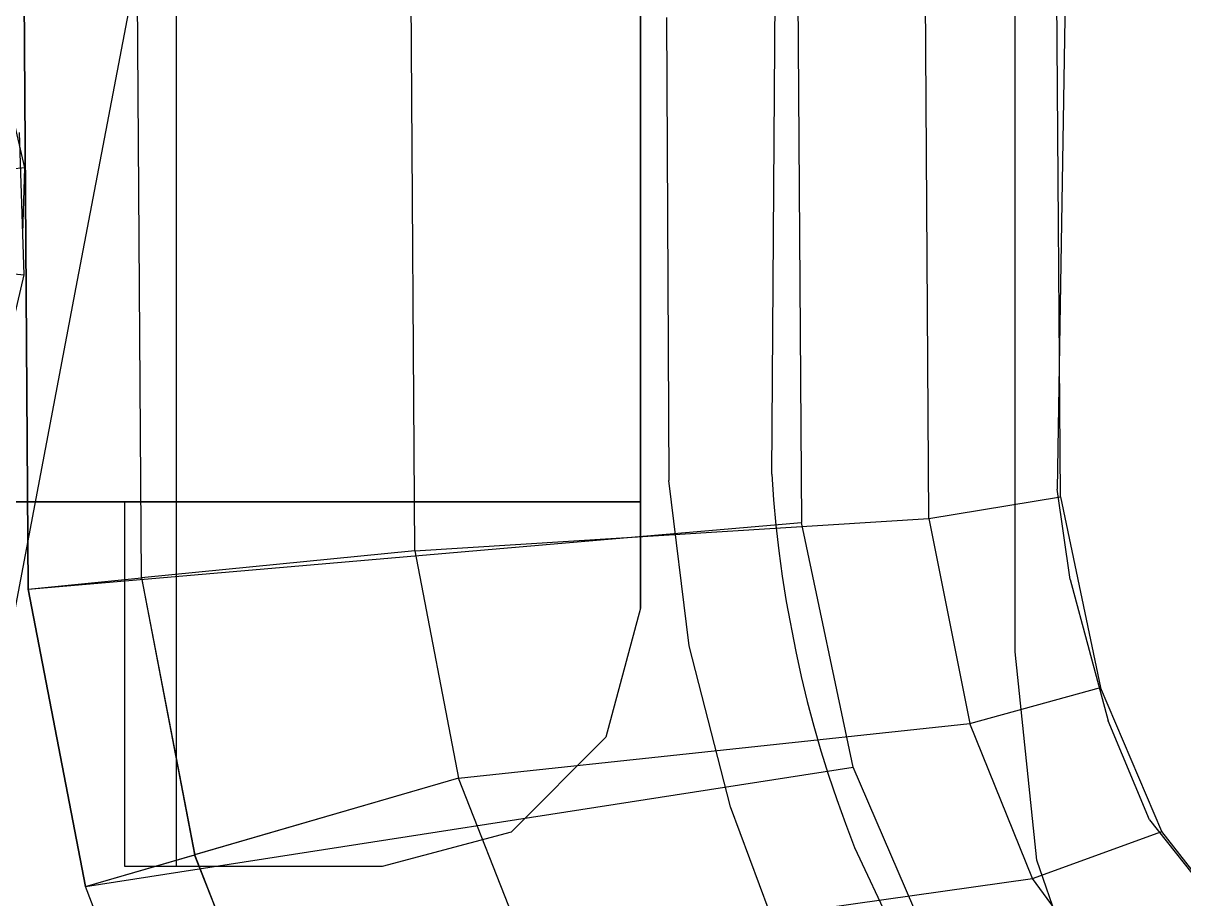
# Model space of a CAD drawing. Extents: x 11992 to 29481, y -6727 to 6811.
# Drawn here: x 19470.69 to 19515.69, y -3095.67 to -3061.74 of the extents above; entities that cross this region are included whole.
import ezdxf

# ---------------------------------------------------------------- set-up
doc = ezdxf.new("R2010")
doc.units = 0
doc.header["$MEASUREMENT"] = 0
doc.layers.get('0').update_dxf_attribs({"color": 8, "linetype": 'CONTINUOUS'})
doc.layers.add('zoylight 5回路', color=4, linetype='CONTINUOUS')

msp = doc.modelspace()

# ---------------------------------------------------------------- linework, layer by layer
for p, q in [((19476.621, -3044.411, -649.434), (19476.621, -3094.411, -649.434)), ((19476.621, -3044.411, -623.434), (19476.621, -3094.411, -623.434)), ((19476.621, -3044.411, -1087.434), (19476.621, -3094.411, -1087.434)), ((19476.621, -3044.411, -1061.434), (19476.621, -3094.411, -1061.434)), ((19476.621, -3044.411, -1525.434), (19476.621, -3094.411, -1525.434)), ((19476.621, -3044.411, -1499.434), (19476.621, -3094.411, -1499.434)), ((19476.621, -3044.411, -1963.433), (19476.621, -3094.411, -1963.433)), ((19476.621, -3044.411, -1937.433), (19476.621, -3094.411, -1937.433)), ((19509.153, -3086.107, -1527.942), (19509.153, -3052.435, -1527.942)), ((19509.153, -3086.107, -1934.941), (19509.153, -3052.435, -1934.941)), ((19494.621, -3054.411, -623.434), (19494.621, -3084.412, -623.434)), ((19494.621, -3084.412, -621.434), (19494.621, -3054.411, -621.434)), ((19494.621, -3054.411, -649.434), (19494.621, -3084.412, -649.434)), ((19494.621, -3084.412, -651.434), (19494.621, -3054.411, -651.434)), ((19494.621, -3054.411, -1061.434), (19494.621, -3084.412, -1061.434)), ((19494.621, -3084.412, -1059.434), (19494.621, -3054.411, -1059.434)), ((19494.621, -3054.411, -1087.434), (19494.621, -3084.412, -1087.434)), ((19494.621, -3084.412, -1089.434), (19494.621, -3054.411, -1089.434)), ((19494.621, -3054.411, -1499.434), (19494.621, -3084.412, -1499.434)), ((19494.621, -3084.412, -1497.434), (19494.621, -3054.411, -1497.434)), ((19494.621, -3054.411, -1525.434), (19494.621, -3084.412, -1525.434)), ((19494.621, -3084.412, -1527.434), (19494.621, -3054.411, -1527.434)), ((19494.621, -3054.411, -1937.433), (19494.621, -3084.412, -1937.433)), ((19494.621, -3084.412, -1935.433), (19494.621, -3054.411, -1935.433)), ((19494.621, -3054.411, -1963.433), (19494.621, -3084.412, -1963.433)), ((19494.621, -3084.412, -1965.433), (19494.621, -3054.411, -1965.433)), ((19511.152, -3056.218, -634.437), (19510.782, -3079.792, -634.437)), ((19511.152, -3056.218, -1072.436), (19510.782, -3079.792, -1072.436)), ((19511.152, -3056.218, -1510.436), (19510.782, -3079.792, -1510.436)), ((19511.152, -3056.218, -1948.436), (19510.782, -3079.792, -1948.436)), ((19470.704, -3057.602, -1059.436), (19470.88, -3083.671, -1059.436)), ((19470.88, -3083.671, -1074.436), (19470.704, -3057.602, -1074.436)), ((19470.704, -3057.602, -1497.436), (19470.88, -3083.671, -1497.436)), ((19470.88, -3083.671, -1512.436), (19470.704, -3057.602, -1512.436)), ((19470.704, -3057.602, -1935.436), (19470.88, -3083.671, -1935.436)), ((19470.88, -3083.671, -1950.436), (19470.704, -3057.602, -1950.436)), ((19470.705, -3057.602, -621.437), (19470.88, -3083.671, -621.437)), ((19470.88, -3083.671, -636.437), (19470.705, -3057.602, -636.437)), ((19475.271, -3083.237, -647.043), (19475.099, -3057.815, -647.043)), ((19475.271, -3083.237, -1085.043), (19475.099, -3057.815, -1085.043)), ((19475.271, -3083.237, -1523.043), (19475.099, -3057.815, -1523.043)), ((19475.271, -3083.237, -1961.042), (19475.099, -3057.815, -1961.042)), ((19499.71, -3079.22, -502.431), (19499.872, -3057.627, -502.431)), ((19499.71, -3079.22, -506.43), (19499.872, -3057.627, -506.43)), ((19499.71, -3079.22, -940.43), (19499.872, -3057.627, -940.43)), ((19499.71, -3079.22, -944.43), (19499.872, -3057.627, -944.43)), ((19499.71, -3079.22, -1378.43), (19499.872, -3057.627, -1378.43)), ((19499.71, -3079.22, -1382.43), (19499.872, -3057.627, -1382.43)), ((19485.87, -3082.191, -1527.436), (19485.709, -3058.328, -1527.436)), ((19485.87, -3082.191, -1965.436), (19485.709, -3058.328, -1965.436)), ((19485.871, -3082.191, -651.437), (19485.71, -3058.328, -651.437)), ((19485.87, -3082.191, -1089.436), (19485.71, -3058.328, -1089.436)), ((19494.621, -3058.537, -651.434), (19494.621, -3080.286, -651.434)), ((19494.621, -3058.537, -621.434), (19494.621, -3080.286, -621.434)), ((19494.621, -3058.537, -1089.434), (19494.621, -3080.286, -1089.434)), ((19494.621, -3058.537, -1059.434), (19494.621, -3080.286, -1059.434)), ((19494.621, -3058.537, -1527.434), (19494.621, -3080.286, -1527.434)), ((19494.621, -3058.537, -1497.434), (19494.621, -3080.286, -1497.434)), ((19494.621, -3058.537, -1965.433), (19494.621, -3080.286, -1965.433)), ((19494.621, -3058.537, -1935.433), (19494.621, -3080.286, -1935.433)), ((19500.708, -3059.664, -621.437), (19500.867, -3081.094, -621.437)), ((19500.708, -3059.664, -1059.436), (19500.866, -3081.094, -1059.436)), ((19500.708, -3059.664, -1497.436), (19500.866, -3081.094, -1497.436)), ((19500.708, -3059.664, -1935.436), (19500.866, -3081.094, -1935.436)), ((19500.709, -3059.664, -621.437), (19500.867, -3081.094, -621.437)), ((19500.709, -3059.664, -1059.436), (19500.867, -3081.094, -1059.436)), ((19500.709, -3059.664, -1497.436), (19500.867, -3081.094, -1497.436)), ((19500.709, -3059.664, -1935.436), (19500.867, -3081.094, -1935.436)), ((19505.807, -3080.927, -651.437), (19505.657, -3059.383, -651.437)), ((19505.807, -3080.927, -1089.436), (19505.657, -3059.383, -1089.436)), ((19505.807, -3080.927, -1527.436), (19505.657, -3059.383, -1527.436)), ((19505.807, -3080.927, -1965.436), (19505.657, -3059.383, -1965.436)), ((19510.905, -3080.095, -634.437), (19510.758, -3060.078, -634.437)), ((19510.905, -3080.095, -1072.436), (19510.758, -3060.078, -1072.436)), ((19510.905, -3080.095, -1510.436), (19510.758, -3060.078, -1510.436)), ((19510.905, -3080.095, -1948.436), (19510.758, -3060.078, -1948.436)), ((19495.632, -3061.51, -502.431), (19495.717, -3079.463, -502.431)), ((19495.632, -3061.51, -506.43), (19495.717, -3079.463, -506.43)), ((19495.632, -3061.51, -940.43), (19495.717, -3079.463, -940.43)), ((19495.632, -3061.51, -944.43), (19495.717, -3079.463, -944.43)), ((19495.632, -3061.51, -1378.43), (19495.717, -3079.463, -1378.43)), ((19495.632, -3061.51, -1382.43), (19495.717, -3079.463, -1382.43)), ((19470.752, -3067.342, -40.497), (19469.495, -3061.96, -40.497)), ((19470.752, -3067.342, -45.497), (19469.495, -3061.96, -45.497)), ((19470.723, -3071.489, -2440.427), (19470.545, -3065.965, -2440.427)), ((19470.723, -3071.489, -2438.427), (19470.545, -3065.965, -2438.427)), ((19470.752, -3067.342, -45.497), (19455.202, -3068.88, -45.497)), ((19470.669, -3069.88, -40.497), (19470.752, -3067.342, -40.497)), ((19470.669, -3069.88, -45.497), (19470.752, -3067.342, -45.497)), ((19470.752, -3067.342, -40.497), (19470.752, -3067.342, -45.497)), ((19468.922, -3071.311, -2436.349), (19470.723, -3071.489, -2438.427)), ((19469.466, -3076.871, -2440.427), (19470.723, -3071.489, -2440.427)), ((19469.466, -3076.871, -2438.427), (19470.723, -3071.489, -2438.427)), ((19470.723, -3071.489, -2440.427), (19470.723, -3071.489, -2438.427)), ((19496.514, -3085.863, -502.431), (19495.717, -3079.463, -502.431)), ((19496.514, -3085.863, -506.43), (19495.717, -3079.463, -506.43)), ((19495.717, -3079.463, -502.431), (19495.717, -3079.463, -506.43)), ((19496.514, -3085.863, -940.43), (19495.717, -3079.463, -940.43)), ((19496.514, -3085.863, -944.43), (19495.717, -3079.463, -944.43)), ((19495.717, -3079.463, -940.43), (19495.717, -3079.463, -944.43)), ((19496.514, -3085.863, -1378.43), (19495.717, -3079.463, -1378.43)), ((19496.514, -3085.863, -1382.43), (19495.717, -3079.463, -1382.43)), ((19495.717, -3079.463, -1378.43), (19495.717, -3079.463, -1382.43)), ((19499.71, -3079.22, -502.431), (19499.71, -3079.22, -506.43)), ((19499.71, -3079.22, -502.431), (19499.781, -3080.209, -502.431)), ((19499.71, -3079.22, -506.43), (19499.781, -3080.209, -506.43)), ((19499.71, -3079.22, -940.43), (19499.71, -3079.22, -944.43)), ((19499.71, -3079.22, -940.43), (19499.781, -3080.209, -940.43)), ((19499.71, -3079.22, -944.43), (19499.781, -3080.209, -944.43)), ((19499.71, -3079.22, -1378.43), (19499.71, -3079.22, -1382.43)), ((19499.71, -3079.22, -1378.43), (19499.781, -3080.209, -1378.43)), ((19499.71, -3079.22, -1382.43), (19499.781, -3080.209, -1382.43)), ((19511.278, -3083.303, -634.437), (19510.782, -3079.792, -634.437)), ((19511.278, -3083.303, -1072.436), (19510.782, -3079.792, -1072.436)), ((19511.278, -3083.303, -1510.436), (19510.782, -3079.792, -1510.436)), ((19511.278, -3083.303, -1948.436), (19510.782, -3079.792, -1948.436)), ((19494.621, -3080.286, -651.434), (19469.621, -3080.286, -696.434)), ((19469.621, -3080.286, -576.434), (19494.621, -3080.286, -621.434)), ((19494.621, -3080.286, -1089.434), (19469.621, -3080.286, -1134.434)), ((19469.621, -3080.286, -1014.434), (19494.621, -3080.286, -1059.434)), ((19494.621, -3080.286, -1527.434), (19469.621, -3080.286, -1572.434)), ((19469.621, -3080.286, -1452.434), (19494.621, -3080.286, -1497.434)), ((19494.621, -3080.286, -1965.433), (19469.621, -3080.286, -2010.433)), ((19469.621, -3080.286, -1890.433), (19494.621, -3080.286, -1935.433)), ((19474.621, -3080.286, -621.434), (19474.621, -3080.286, -651.434)), ((19474.621, -3080.286, -651.434), (19494.621, -3080.286, -651.434)), ((19474.621, -3080.286, -621.434), (19494.621, -3080.286, -621.434)), ((19474.621, -3080.286, -621.434), (19474.621, -3094.411, -621.434)), ((19474.621, -3080.286, -651.434), (19474.621, -3094.411, -651.434)), ((19474.621, -3080.286, -1059.434), (19474.621, -3080.286, -1089.434)), ((19474.621, -3080.286, -1089.434), (19494.621, -3080.286, -1089.434)), ((19474.621, -3080.286, -1059.434), (19494.621, -3080.286, -1059.434)), ((19474.621, -3080.286, -1059.434), (19474.621, -3094.411, -1059.434)), ((19474.621, -3080.286, -1089.434), (19474.621, -3094.411, -1089.434)), ((19474.621, -3080.286, -1497.434), (19474.621, -3080.286, -1527.434)), ((19474.621, -3080.286, -1527.434), (19494.621, -3080.286, -1527.434)), ((19474.621, -3080.286, -1497.434), (19494.621, -3080.286, -1497.434)), ((19474.621, -3080.286, -1497.434), (19474.621, -3094.411, -1497.434)), ((19474.621, -3080.286, -1527.434), (19474.621, -3094.411, -1527.434)), ((19474.621, -3080.286, -1935.433), (19474.621, -3080.286, -1965.433)), ((19474.621, -3080.286, -1965.433), (19494.621, -3080.286, -1965.433)), ((19474.621, -3080.286, -1935.433), (19494.621, -3080.286, -1935.433)), ((19474.621, -3080.286, -1935.433), (19474.621, -3094.411, -1935.433)), ((19474.621, -3080.286, -1965.433), (19474.621, -3094.411, -1965.433)), ((19494.621, -3080.286, -621.434), (19494.621, -3084.412, -621.434)), ((19494.621, -3080.286, -651.434), (19494.621, -3084.412, -651.434)), ((19494.621, -3080.286, -1059.434), (19494.621, -3084.412, -1059.434)), ((19494.621, -3080.286, -1089.434), (19494.621, -3084.412, -1089.434)), ((19494.621, -3080.286, -1497.434), (19494.621, -3084.412, -1497.434)), ((19494.621, -3080.286, -1527.434), (19494.621, -3084.412, -1527.434)), ((19494.621, -3080.286, -1935.433), (19494.621, -3084.412, -1935.433)), ((19494.621, -3080.286, -1965.433), (19494.621, -3084.412, -1965.433)), ((19499.781, -3080.209, -502.431), (19499.872, -3081.197, -502.431)), ((19499.781, -3080.209, -506.43), (19499.872, -3081.197, -506.43)), ((19499.781, -3080.209, -940.43), (19499.872, -3081.197, -940.43)), ((19499.781, -3080.209, -944.43), (19499.872, -3081.197, -944.43)), ((19499.781, -3080.209, -1378.43), (19499.872, -3081.197, -1378.43)), ((19499.781, -3080.209, -1382.43), (19499.872, -3081.197, -1382.43)), ((19505.807, -3080.927, -651.437), (19510.905, -3080.095, -634.437)), ((19505.807, -3080.927, -1089.436), (19510.905, -3080.095, -1072.436)), ((19505.807, -3080.927, -1527.436), (19510.905, -3080.095, -1510.436)), ((19505.807, -3080.927, -1965.436), (19510.905, -3080.095, -1948.436)), ((19510.905, -3080.095, -634.437), (19512.454, -3087.488, -634.437)), ((19510.905, -3080.095, -1072.436), (19512.454, -3087.488, -1072.436)), ((19510.905, -3080.095, -1510.436), (19512.454, -3087.488, -1510.436)), ((19510.905, -3080.095, -1948.436), (19512.454, -3087.488, -1948.436)), ((19470.88, -3083.671, -621.437), (19500.867, -3081.094, -621.437)), ((19470.88, -3083.671, -1059.436), (19500.867, -3081.094, -1059.436)), ((19470.88, -3083.671, -1497.436), (19500.867, -3081.094, -1497.436)), ((19470.88, -3083.671, -1935.436), (19500.867, -3081.094, -1935.436)), ((19485.87, -3082.191, -1089.436), (19505.807, -3080.927, -1089.436)), ((19485.87, -3082.191, -1527.436), (19505.807, -3080.927, -1527.436)), ((19485.87, -3082.191, -1965.436), (19505.807, -3080.927, -1965.436)), ((19485.871, -3082.191, -651.437), (19505.807, -3080.927, -651.437)), ((19499.872, -3081.197, -502.431), (19499.984, -3082.181, -502.431)), ((19499.872, -3081.197, -506.43), (19499.984, -3082.181, -506.43)), ((19499.872, -3081.197, -940.43), (19499.984, -3082.181, -940.43)), ((19499.872, -3081.197, -944.43), (19499.984, -3082.181, -944.43)), ((19499.872, -3081.197, -1378.43), (19499.984, -3082.181, -1378.43)), ((19499.872, -3081.197, -1382.43), (19499.984, -3082.181, -1382.43)), ((19502.866, -3090.572, -1059.436), (19500.866, -3081.094, -1059.436)), ((19502.866, -3090.572, -1497.436), (19500.866, -3081.094, -1497.436)), ((19502.866, -3090.572, -1935.436), (19500.866, -3081.094, -1935.436)), ((19502.866, -3090.572, -621.437), (19500.867, -3081.094, -621.437)), ((19502.867, -3090.572, -621.437), (19500.867, -3081.094, -621.437)), ((19502.867, -3090.572, -1059.436), (19500.867, -3081.094, -1059.436)), ((19502.867, -3090.572, -1497.436), (19500.867, -3081.094, -1497.436)), ((19502.867, -3090.572, -1935.436), (19500.867, -3081.094, -1935.436)), ((19505.807, -3080.927, -651.437), (19507.386, -3088.883, -651.437)), ((19505.807, -3080.927, -1089.436), (19507.386, -3088.883, -1089.436)), ((19505.807, -3080.927, -1527.436), (19507.386, -3088.883, -1527.436)), ((19505.807, -3080.927, -1965.436), (19507.386, -3088.883, -1965.436)), ((19485.871, -3082.191, -651.437), (19475.271, -3083.237, -647.043)), ((19485.87, -3082.191, -1089.436), (19475.271, -3083.237, -1085.043)), ((19485.87, -3082.191, -1527.436), (19475.271, -3083.237, -1523.043)), ((19485.87, -3082.191, -1965.436), (19475.271, -3083.237, -1961.042)), ((19485.87, -3082.191, -1089.436), (19487.566, -3091.003, -1089.436)), ((19485.87, -3082.191, -1527.436), (19487.566, -3091.003, -1527.436)), ((19485.87, -3082.191, -1965.436), (19487.566, -3091.003, -1965.436)), ((19485.871, -3082.191, -651.437), (19487.566, -3091.003, -651.437)), ((19499.984, -3082.181, -502.431), (19500.117, -3083.164, -502.431)), ((19499.984, -3082.181, -506.43), (19500.117, -3083.164, -506.43)), ((19499.984, -3082.181, -940.43), (19500.117, -3083.164, -940.43)), ((19499.984, -3082.181, -944.43), (19500.117, -3083.164, -944.43)), ((19499.984, -3082.181, -1378.43), (19500.117, -3083.164, -1378.43)), ((19499.984, -3082.181, -1382.43), (19500.117, -3083.164, -1382.43)), ((19470.88, -3083.671, -636.437), (19475.271, -3083.237, -647.043)), ((19470.88, -3083.671, -1074.436), (19475.271, -3083.237, -1085.043)), ((19470.88, -3083.671, -1512.436), (19475.271, -3083.237, -1523.043)), ((19470.88, -3083.671, -1950.436), (19475.271, -3083.237, -1961.042)), ((19475.271, -3083.237, -647.043), (19477.337, -3093.971, -647.043)), ((19475.271, -3083.237, -1085.043), (19477.337, -3093.971, -1085.043)), ((19475.271, -3083.237, -1523.043), (19477.336, -3093.971, -1523.043)), ((19475.271, -3083.237, -1961.042), (19477.336, -3093.971, -1961.042)), ((19500.117, -3083.164, -502.431), (19500.27, -3084.144, -502.431)), ((19500.117, -3083.164, -506.43), (19500.27, -3084.144, -506.43)), ((19500.117, -3083.164, -940.43), (19500.27, -3084.144, -940.43)), ((19500.117, -3083.164, -944.43), (19500.27, -3084.144, -944.43)), ((19500.117, -3083.164, -1378.43), (19500.27, -3084.144, -1378.43)), ((19500.117, -3083.164, -1382.43), (19500.27, -3084.144, -1382.43)), ((19511.278, -3083.303, -634.437), (19512.758, -3088.776, -634.437)), ((19511.278, -3083.303, -1072.436), (19512.758, -3088.776, -1072.436)), ((19511.278, -3083.303, -1510.436), (19512.758, -3088.776, -1510.436)), ((19511.278, -3083.303, -1948.436), (19512.758, -3088.776, -1948.436)), ((19473.099, -3095.201, -621.437), (19470.88, -3083.671, -621.437)), ((19470.88, -3083.671, -636.437), (19473.099, -3095.201, -636.437)), ((19470.88, -3083.671, -621.437), (19470.88, -3083.671, -636.437)), ((19473.099, -3095.201, -1059.436), (19470.88, -3083.671, -1059.436)), ((19470.88, -3083.671, -1074.436), (19473.099, -3095.201, -1074.436)), ((19470.88, -3083.671, -1059.436), (19470.88, -3083.671, -1074.436)), ((19473.099, -3095.201, -1497.436), (19470.88, -3083.671, -1497.436)), ((19470.88, -3083.671, -1512.436), (19473.099, -3095.201, -1512.436)), ((19470.88, -3083.671, -1497.436), (19470.88, -3083.671, -1512.436)), ((19473.099, -3095.201, -1935.436), (19470.88, -3083.671, -1935.436)), ((19470.88, -3083.671, -1950.436), (19473.099, -3095.201, -1950.436)), ((19470.88, -3083.671, -1935.436), (19470.88, -3083.671, -1950.436)), ((19494.621, -3084.412, -621.434), (19493.282, -3089.412, -621.434)), ((19494.621, -3084.412, -621.434), (19493.282, -3089.412, -621.434)), ((19494.621, -3084.412, -651.434), (19493.282, -3089.412, -651.434)), ((19494.621, -3084.412, -651.434), (19493.282, -3089.412, -651.434)), ((19494.621, -3084.412, -623.434), (19493.282, -3089.412, -623.434)), ((19494.621, -3084.412, -649.434), (19493.282, -3089.412, -649.434)), ((19494.621, -3084.412, -1059.434), (19493.282, -3089.412, -1059.434)), ((19494.621, -3084.412, -1059.434), (19493.282, -3089.412, -1059.434)), ((19494.621, -3084.412, -1089.434), (19493.282, -3089.412, -1089.434)), ((19494.621, -3084.412, -1089.434), (19493.282, -3089.412, -1089.434)), ((19494.621, -3084.412, -1061.434), (19493.282, -3089.412, -1061.434)), ((19494.621, -3084.412, -1087.434), (19493.282, -3089.412, -1087.434)), ((19494.621, -3084.412, -1497.434), (19493.282, -3089.412, -1497.434)), ((19494.621, -3084.412, -1497.434), (19493.282, -3089.412, -1497.434)), ((19494.621, -3084.412, -1527.434), (19493.282, -3089.412, -1527.434)), ((19494.621, -3084.412, -1527.434), (19493.282, -3089.412, -1527.434)), ((19494.621, -3084.412, -1499.434), (19493.282, -3089.412, -1499.434)), ((19494.621, -3084.412, -1525.434), (19493.282, -3089.412, -1525.434)), ((19494.621, -3084.412, -1935.433), (19493.282, -3089.412, -1935.433)), ((19494.621, -3084.412, -1935.433), (19493.282, -3089.412, -1935.433)), ((19494.621, -3084.412, -1965.433), (19493.282, -3089.412, -1965.433)), ((19494.621, -3084.412, -1965.433), (19493.282, -3089.412, -1965.433)), ((19494.621, -3084.412, -1937.433), (19493.282, -3089.412, -1937.433)), ((19494.621, -3084.412, -1963.433), (19493.282, -3089.412, -1963.433)), ((19494.621, -3084.412, -623.434), (19494.621, -3084.412, -621.434)), ((19494.621, -3084.412, -649.434), (19494.621, -3084.412, -651.434)), ((19494.621, -3084.412, -1061.434), (19494.621, -3084.412, -1059.434)), ((19494.621, -3084.412, -1087.434), (19494.621, -3084.412, -1089.434)), ((19494.621, -3084.412, -1499.434), (19494.621, -3084.412, -1497.434)), ((19494.621, -3084.412, -1525.434), (19494.621, -3084.412, -1527.434)), ((19494.621, -3084.412, -1937.433), (19494.621, -3084.412, -1935.433)), ((19494.621, -3084.412, -1963.433), (19494.621, -3084.412, -1965.433)), ((19500.27, -3084.144, -502.431), (19500.27, -3084.144, -506.43)), ((19500.27, -3084.144, -502.431), (19500.639, -3086.092, -502.431)), ((19500.27, -3084.144, -506.43), (19500.639, -3086.092, -506.43)), ((19500.27, -3084.144, -940.43), (19500.27, -3084.144, -944.43)), ((19500.27, -3084.144, -940.43), (19500.639, -3086.092, -940.43)), ((19500.27, -3084.144, -944.43), (19500.639, -3086.092, -944.43)), ((19500.27, -3084.144, -1378.43), (19500.27, -3084.144, -1382.43)), ((19500.27, -3084.144, -1378.43), (19500.639, -3086.092, -1378.43)), ((19500.27, -3084.144, -1382.43), (19500.639, -3086.092, -1382.43)), ((19496.514, -3085.863, -502.431), (19496.514, -3085.863, -506.43)), ((19498.109, -3092.112, -502.431), (19496.514, -3085.863, -502.431)), ((19498.109, -3092.112, -506.43), (19496.514, -3085.863, -506.43)), ((19496.514, -3085.863, -940.43), (19496.514, -3085.863, -944.43)), ((19498.109, -3092.112, -940.43), (19496.514, -3085.863, -940.43)), ((19498.109, -3092.112, -944.43), (19496.514, -3085.863, -944.43)), ((19496.514, -3085.863, -1378.43), (19496.514, -3085.863, -1382.43)), ((19498.109, -3092.112, -1378.43), (19496.514, -3085.863, -1378.43)), ((19498.109, -3092.112, -1382.43), (19496.514, -3085.863, -1382.43)), ((19500.639, -3086.092, -502.431), (19500.854, -3087.06, -502.431)), ((19500.639, -3086.092, -506.43), (19500.854, -3087.06, -506.43)), ((19500.639, -3086.092, -940.43), (19500.854, -3087.06, -940.43)), ((19500.639, -3086.092, -944.43), (19500.854, -3087.06, -944.43)), ((19500.639, -3086.092, -1378.43), (19500.853, -3087.06, -1378.43)), ((19500.639, -3086.092, -1382.43), (19500.853, -3087.06, -1382.43)), ((19509.153, -3086.107, -1934.941), (19509.153, -3086.107, -1527.942)), ((19509.991, -3094.177, -1527.942), (19509.153, -3086.107, -1527.942)), ((19509.991, -3094.177, -1934.941), (19509.153, -3086.107, -1934.941)), ((19500.853, -3087.06, -1378.43), (19501.089, -3088.023, -1378.43)), ((19500.853, -3087.06, -1382.43), (19501.089, -3088.023, -1382.43)), ((19500.854, -3087.06, -502.431), (19501.089, -3088.023, -502.431)), ((19500.854, -3087.06, -506.43), (19501.089, -3088.023, -506.43)), ((19500.854, -3087.06, -940.43), (19501.089, -3088.023, -940.43)), ((19500.854, -3087.06, -944.43), (19501.089, -3088.023, -944.43)), ((19507.386, -3088.883, -651.437), (19512.454, -3087.488, -634.437)), ((19507.386, -3088.883, -1089.436), (19512.454, -3087.488, -1072.436)), ((19507.386, -3088.883, -1527.436), (19512.454, -3087.488, -1510.436)), ((19507.386, -3088.883, -1965.436), (19512.454, -3087.488, -1948.436)), ((19514.841, -3093.064, -634.437), (19512.454, -3087.488, -634.437)), ((19514.841, -3093.064, -1072.436), (19512.454, -3087.488, -1072.436)), ((19514.841, -3093.064, -1510.436), (19512.454, -3087.488, -1510.436)), ((19514.841, -3093.064, -1948.436), (19512.454, -3087.488, -1948.436)), ((19501.089, -3088.023, -502.431), (19501.344, -3088.981, -502.431)), ((19501.089, -3088.023, -506.43), (19501.344, -3088.981, -506.43)), ((19501.089, -3088.023, -940.43), (19501.344, -3088.981, -940.43)), ((19501.089, -3088.023, -944.43), (19501.344, -3088.981, -944.43)), ((19501.089, -3088.023, -1378.43), (19501.344, -3088.981, -1378.43)), ((19501.089, -3088.023, -1382.43), (19501.344, -3088.981, -1382.43)), ((19487.566, -3091.003, -651.437), (19507.386, -3088.883, -651.437)), ((19487.566, -3091.003, -1089.436), (19507.386, -3088.883, -1089.436)), ((19487.566, -3091.003, -1527.436), (19507.386, -3088.883, -1527.436)), ((19487.566, -3091.003, -1965.436), (19507.386, -3088.883, -1965.436)), ((19501.344, -3088.981, -502.431), (19501.62, -3089.934, -502.431)), ((19501.344, -3088.981, -506.43), (19501.62, -3089.934, -506.43)), ((19501.344, -3088.981, -940.43), (19501.62, -3089.934, -940.43)), ((19501.344, -3088.981, -944.43), (19501.62, -3089.934, -944.43)), ((19501.344, -3088.981, -1378.43), (19501.619, -3089.934, -1378.43)), ((19501.344, -3088.981, -1382.43), (19501.619, -3089.934, -1382.43)), ((19509.819, -3094.885, -651.437), (19507.386, -3088.883, -651.437)), ((19509.819, -3094.885, -1089.436), (19507.386, -3088.883, -1089.436)), ((19509.819, -3094.885, -1527.436), (19507.386, -3088.883, -1527.436)), ((19509.819, -3094.885, -1965.436), (19507.386, -3088.883, -1965.436)), ((19514.362, -3092.609, -634.437), (19512.758, -3088.776, -634.437)), ((19514.362, -3092.609, -1072.436), (19512.758, -3088.776, -1072.436)), ((19514.362, -3092.609, -1510.436), (19512.758, -3088.776, -1510.436)), ((19514.362, -3092.609, -1948.436), (19512.758, -3088.776, -1948.436)), ((19489.621, -3093.072, -621.434), (19493.282, -3089.412, -621.434)), ((19493.282, -3089.412, -651.434), (19489.621, -3093.072, -651.434)), ((19493.282, -3089.412, -623.434), (19489.621, -3093.072, -623.434)), ((19489.621, -3093.072, -649.434), (19493.282, -3089.412, -649.434)), ((19489.621, -3093.072, -1059.434), (19493.282, -3089.412, -1059.434)), ((19493.282, -3089.412, -1089.434), (19489.621, -3093.072, -1089.434)), ((19493.282, -3089.412, -1061.434), (19489.621, -3093.072, -1061.434)), ((19489.621, -3093.072, -1087.434), (19493.282, -3089.412, -1087.434)), ((19489.621, -3093.072, -1497.434), (19493.282, -3089.412, -1497.434)), ((19493.282, -3089.412, -1527.434), (19489.621, -3093.072, -1527.434)), ((19493.282, -3089.412, -1499.434), (19489.621, -3093.072, -1499.434)), ((19489.621, -3093.072, -1525.434), (19493.282, -3089.412, -1525.434)), ((19489.621, -3093.072, -1935.433), (19493.282, -3089.412, -1935.433)), ((19493.282, -3089.412, -1965.433), (19489.621, -3093.072, -1965.433)), ((19493.282, -3089.412, -1937.433), (19489.621, -3093.072, -1937.433)), ((19489.621, -3093.072, -1963.433), (19493.282, -3089.412, -1963.433)), ((19493.282, -3089.412, -623.434), (19493.282, -3089.412, -621.434)), ((19493.282, -3089.412, -649.434), (19493.282, -3089.412, -651.434)), ((19493.282, -3089.412, -1061.434), (19493.282, -3089.412, -1059.434)), ((19493.282, -3089.412, -1087.434), (19493.282, -3089.412, -1089.434)), ((19493.282, -3089.412, -1499.434), (19493.282, -3089.412, -1497.434)), ((19493.282, -3089.412, -1525.434), (19493.282, -3089.412, -1527.434)), ((19493.282, -3089.412, -1937.433), (19493.282, -3089.412, -1935.433)), ((19493.282, -3089.412, -1963.433), (19493.282, -3089.412, -1965.433)), ((19501.619, -3089.934, -1378.43), (19501.619, -3089.934, -1382.43)), ((19501.619, -3089.934, -1378.43), (19501.915, -3090.88, -1378.43)), ((19501.619, -3089.934, -1382.43), (19501.915, -3090.88, -1382.43)), ((19501.62, -3089.934, -502.431), (19501.62, -3089.934, -506.43)), ((19501.62, -3089.934, -502.431), (19501.915, -3090.88, -502.431)), ((19501.62, -3089.934, -506.43), (19501.915, -3090.88, -506.43)), ((19501.62, -3089.934, -940.43), (19501.62, -3089.934, -944.43)), ((19501.62, -3089.934, -940.43), (19501.915, -3090.88, -940.43)), ((19501.62, -3089.934, -944.43), (19501.915, -3090.88, -944.43)), ((19473.099, -3095.201, -621.437), (19502.867, -3090.572, -621.437)), ((19473.099, -3095.201, -1059.436), (19502.867, -3090.572, -1059.436)), ((19473.099, -3095.201, -1497.436), (19502.867, -3090.572, -1497.436)), ((19473.099, -3095.201, -1935.436), (19502.867, -3090.572, -1935.436)), ((19506.289, -3098.511, -621.437), (19502.866, -3090.572, -621.437)), ((19506.289, -3098.511, -1059.436), (19502.866, -3090.572, -1059.436)), ((19506.289, -3098.511, -1497.436), (19502.866, -3090.572, -1497.436)), ((19506.289, -3098.511, -1935.436), (19502.866, -3090.572, -1935.436)), ((19506.29, -3098.511, -621.437), (19502.867, -3090.572, -621.437)), ((19506.29, -3098.511, -1059.436), (19502.867, -3090.572, -1059.436)), ((19506.29, -3098.511, -1497.436), (19502.867, -3090.572, -1497.436)), ((19506.29, -3098.511, -1935.436), (19502.867, -3090.572, -1935.436)), ((19487.566, -3091.003, -1527.436), (19477.336, -3093.971, -1523.043)), ((19487.566, -3091.003, -1965.436), (19477.336, -3093.971, -1961.042)), ((19487.566, -3091.003, -651.437), (19477.337, -3093.971, -647.043)), ((19487.566, -3091.003, -1089.436), (19477.337, -3093.971, -1085.043)), ((19490.18, -3097.651, -651.437), (19487.566, -3091.003, -651.437)), ((19490.18, -3097.651, -1089.436), (19487.566, -3091.003, -1089.436)), ((19490.18, -3097.651, -1527.436), (19487.566, -3091.003, -1527.436)), ((19490.18, -3097.651, -1965.436), (19487.566, -3091.003, -1965.436)), ((19501.915, -3090.88, -502.431), (19502.23, -3091.82, -502.431)), ((19501.915, -3090.88, -506.43), (19502.23, -3091.82, -506.43)), ((19501.915, -3090.88, -940.43), (19502.23, -3091.82, -940.43)), ((19501.915, -3090.88, -944.43), (19502.23, -3091.82, -944.43)), ((19501.915, -3090.88, -1378.43), (19502.23, -3091.82, -1378.43)), ((19501.915, -3090.88, -1382.43), (19502.23, -3091.82, -1382.43)), ((19499.605, -3096.145, -502.431), (19498.109, -3092.112, -502.431)), ((19498.109, -3092.112, -502.431), (19498.109, -3092.112, -506.43)), ((19499.605, -3096.145, -506.43), (19498.109, -3092.112, -506.43)), ((19499.605, -3096.145, -940.43), (19498.109, -3092.112, -940.43)), ((19498.109, -3092.112, -940.43), (19498.109, -3092.112, -944.43)), ((19499.605, -3096.145, -944.43), (19498.109, -3092.112, -944.43)), ((19499.605, -3096.145, -1378.43), (19498.109, -3092.112, -1378.43)), ((19498.109, -3092.112, -1378.43), (19498.109, -3092.112, -1382.43)), ((19499.605, -3096.145, -1382.43), (19498.109, -3092.112, -1382.43)), ((19502.23, -3091.82, -502.431), (19502.565, -3092.753, -502.431)), ((19502.23, -3091.82, -506.43), (19502.565, -3092.753, -506.43)), ((19502.23, -3091.82, -940.43), (19502.565, -3092.753, -940.43)), ((19502.23, -3091.82, -944.43), (19502.565, -3092.753, -944.43)), ((19502.23, -3091.82, -1378.43), (19502.565, -3092.753, -1378.43)), ((19502.23, -3091.82, -1382.43), (19502.565, -3092.753, -1382.43)), ((19514.362, -3092.609, -634.437), (19583.155, -3179.869, -634.437)), ((19514.362, -3092.609, -1072.436), (19583.155, -3179.869, -1072.436)), ((19514.362, -3092.609, -1510.436), (19583.155, -3179.869, -1510.436)), ((19514.362, -3092.609, -1948.436), (19583.155, -3179.869, -1948.436)), ((19502.565, -3092.753, -502.431), (19502.92, -3093.679, -502.431)), ((19502.565, -3092.753, -506.43), (19502.92, -3093.679, -506.43)), ((19502.565, -3092.753, -940.43), (19502.92, -3093.679, -940.43)), ((19502.565, -3092.753, -944.43), (19502.92, -3093.679, -944.43)), ((19502.565, -3092.753, -1378.43), (19502.92, -3093.679, -1378.43)), ((19502.565, -3092.753, -1382.43), (19502.92, -3093.679, -1382.43)), ((19484.621, -3094.411, -651.434), (19489.621, -3093.072, -651.434)), ((19484.621, -3094.411, -649.434), (19489.621, -3093.072, -649.434)), ((19484.621, -3094.411, -1059.434), (19489.621, -3093.072, -1059.434)), ((19484.621, -3094.411, -1089.434), (19489.621, -3093.072, -1089.434)), ((19484.621, -3094.411, -1061.434), (19489.621, -3093.072, -1061.434)), ((19484.621, -3094.411, -1087.434), (19489.621, -3093.072, -1087.434)), ((19484.621, -3094.411, -1497.434), (19489.621, -3093.072, -1497.434)), ((19484.621, -3094.411, -1527.434), (19489.621, -3093.072, -1527.434)), ((19484.621, -3094.411, -1499.434), (19489.621, -3093.072, -1499.434)), ((19484.621, -3094.411, -1525.434), (19489.621, -3093.072, -1525.434)), ((19484.621, -3094.411, -1935.433), (19489.621, -3093.072, -1935.433)), ((19484.621, -3094.411, -1965.433), (19489.621, -3093.072, -1965.433)), ((19484.621, -3094.411, -1937.433), (19489.621, -3093.072, -1937.433)), ((19484.621, -3094.411, -1963.433), (19489.621, -3093.072, -1963.433)), ((19484.622, -3094.411, -621.434), (19489.621, -3093.072, -621.434)), ((19484.622, -3094.411, -623.434), (19489.621, -3093.072, -623.434)), ((19489.621, -3093.072, -623.434), (19489.621, -3093.072, -621.434)), ((19489.621, -3093.072, -649.434), (19489.621, -3093.072, -651.434)), ((19489.621, -3093.072, -1061.434), (19489.621, -3093.072, -1059.434)), ((19489.621, -3093.072, -1087.434), (19489.621, -3093.072, -1089.434)), ((19489.621, -3093.072, -1499.434), (19489.621, -3093.072, -1497.434)), ((19489.621, -3093.072, -1525.434), (19489.621, -3093.072, -1527.434)), ((19489.621, -3093.072, -1937.433), (19489.621, -3093.072, -1935.433)), ((19489.621, -3093.072, -1963.433), (19489.621, -3093.072, -1965.433)), ((19509.819, -3094.885, -651.437), (19514.841, -3093.064, -634.437)), ((19509.819, -3094.885, -1089.436), (19514.841, -3093.064, -1072.436)), ((19509.819, -3094.885, -1527.436), (19514.841, -3093.064, -1510.436)), ((19509.819, -3094.885, -1965.436), (19514.841, -3093.064, -1948.436)), ((19580.053, -3177.023, -634.437), (19514.841, -3093.064, -634.437)), ((19580.053, -3177.023, -1072.436), (19514.841, -3093.064, -1072.436)), ((19580.053, -3177.023, -1510.436), (19514.841, -3093.064, -1510.436)), ((19580.053, -3177.023, -1948.436), (19514.841, -3093.064, -1948.436)), ((19502.92, -3093.679, -502.431), (19502.92, -3093.679, -506.43)), ((19502.92, -3093.679, -502.431), (19505.448, -3099.06, -502.431)), ((19502.92, -3093.679, -506.43), (19505.448, -3099.06, -506.43)), ((19502.92, -3093.679, -940.43), (19502.92, -3093.679, -944.43)), ((19502.92, -3093.679, -940.43), (19505.448, -3099.06, -940.43)), ((19502.92, -3093.679, -944.43), (19505.448, -3099.06, -944.43)), ((19502.92, -3093.679, -1378.43), (19502.92, -3093.679, -1382.43)), ((19502.92, -3093.679, -1378.43), (19505.448, -3099.06, -1378.43)), ((19502.92, -3093.679, -1382.43), (19505.448, -3099.06, -1382.43)), ((19473.099, -3095.201, -636.437), (19477.337, -3093.971, -647.043)), ((19473.099, -3095.201, -1074.436), (19477.337, -3093.971, -1085.043)), ((19473.099, -3095.201, -1512.436), (19477.336, -3093.971, -1523.043)), ((19473.099, -3095.201, -1950.436), (19477.336, -3093.971, -1961.042)), ((19480.787, -3102.748, -1523.043), (19477.336, -3093.971, -1523.043)), ((19480.787, -3102.748, -1961.042), (19477.336, -3093.971, -1961.042)), ((19480.788, -3102.748, -647.043), (19477.337, -3093.971, -647.043)), ((19480.788, -3102.748, -1085.043), (19477.337, -3093.971, -1085.043)), ((19509.991, -3094.177, -1527.942), (19509.991, -3094.177, -1934.941)), ((19513.036, -3102.998, -1527.942), (19509.991, -3094.177, -1527.942)), ((19513.036, -3102.998, -1934.941), (19509.991, -3094.177, -1934.941)), ((19474.621, -3094.411, -621.434), (19474.621, -3094.411, -651.434)), ((19474.621, -3094.411, -621.434), (19484.622, -3094.411, -621.434)), ((19474.621, -3094.411, -651.434), (19484.621, -3094.411, -651.434)), ((19474.621, -3094.411, -1059.434), (19474.621, -3094.411, -1089.434)), ((19474.621, -3094.411, -1059.434), (19484.621, -3094.411, -1059.434)), ((19474.621, -3094.411, -1089.434), (19484.621, -3094.411, -1089.434)), ((19474.621, -3094.411, -1497.434), (19474.621, -3094.411, -1527.434)), ((19474.621, -3094.411, -1497.434), (19484.621, -3094.411, -1497.434)), ((19474.621, -3094.411, -1527.434), (19484.621, -3094.411, -1527.434)), ((19474.621, -3094.411, -1935.433), (19474.621, -3094.411, -1965.433)), ((19474.621, -3094.411, -1935.433), (19484.621, -3094.411, -1935.433)), ((19474.621, -3094.411, -1965.433), (19484.621, -3094.411, -1965.433)), ((19476.621, -3094.411, -623.434), (19476.621, -3094.411, -649.434)), ((19476.621, -3094.411, -623.434), (19484.622, -3094.411, -623.434)), ((19476.621, -3094.411, -649.434), (19484.621, -3094.411, -649.434)), ((19476.621, -3094.411, -1061.434), (19476.621, -3094.411, -1087.434)), ((19476.621, -3094.411, -1061.434), (19484.621, -3094.411, -1061.434)), ((19476.621, -3094.411, -1087.434), (19484.621, -3094.411, -1087.434)), ((19476.621, -3094.411, -1499.434), (19476.621, -3094.411, -1525.434)), ((19476.621, -3094.411, -1499.434), (19484.621, -3094.411, -1499.434)), ((19476.621, -3094.411, -1525.434), (19484.621, -3094.411, -1525.434)), ((19476.621, -3094.411, -1937.433), (19476.621, -3094.411, -1963.433)), ((19476.621, -3094.411, -1937.433), (19484.621, -3094.411, -1937.433)), ((19476.621, -3094.411, -1963.433), (19484.621, -3094.411, -1963.433)), ((19484.621, -3094.411, -649.434), (19484.621, -3094.411, -651.434)), ((19484.621, -3094.411, -1061.434), (19484.621, -3094.411, -1059.434)), ((19484.621, -3094.411, -1087.434), (19484.621, -3094.411, -1089.434)), ((19484.621, -3094.411, -1499.434), (19484.621, -3094.411, -1497.434)), ((19484.621, -3094.411, -1525.434), (19484.621, -3094.411, -1527.434)), ((19484.621, -3094.411, -1937.433), (19484.621, -3094.411, -1935.433)), ((19484.621, -3094.411, -1963.433), (19484.621, -3094.411, -1965.433)), ((19484.622, -3094.411, -623.434), (19484.622, -3094.411, -621.434)), ((19476.897, -3104.859, -621.437), (19473.099, -3095.201, -621.437)), ((19476.897, -3104.859, -636.437), (19473.099, -3095.201, -636.437)), ((19473.099, -3095.201, -621.437), (19473.099, -3095.201, -636.437)), ((19476.897, -3104.859, -1059.436), (19473.099, -3095.201, -1059.436)), ((19476.897, -3104.859, -1074.436), (19473.099, -3095.201, -1074.436)), ((19473.099, -3095.201, -1059.436), (19473.099, -3095.201, -1074.436)), ((19476.897, -3104.859, -1497.436), (19473.099, -3095.201, -1497.436)), ((19476.897, -3104.859, -1512.436), (19473.099, -3095.201, -1512.436)), ((19473.099, -3095.201, -1497.436), (19473.099, -3095.201, -1512.436)), ((19476.897, -3104.859, -1935.436), (19473.099, -3095.201, -1935.436)), ((19476.897, -3104.859, -1950.436), (19473.099, -3095.201, -1950.436)), ((19473.099, -3095.201, -1935.436), (19473.099, -3095.201, -1950.436)), ((19490.18, -3097.651, -651.437), (19509.819, -3094.885, -651.437)), ((19490.18, -3097.651, -1089.436), (19509.819, -3094.885, -1089.436)), ((19490.18, -3097.651, -1527.436), (19509.819, -3094.885, -1527.436)), ((19490.18, -3097.651, -1965.436), (19509.819, -3094.885, -1965.436)), ((19576.293, -3185.247, -651.437), (19509.819, -3094.885, -651.437)), ((19576.293, -3185.247, -1089.436), (19509.819, -3094.885, -1089.436)), ((19576.293, -3185.247, -1527.436), (19509.819, -3094.885, -1527.436)), ((19576.293, -3185.247, -1965.436), (19509.819, -3094.885, -1965.436))]:
    msp.add_line(p, q)
at = {"layer": 'zoylight 5回路', "linetype": 'Continuous'}
for centre, radius, start, end in [((29681.428, -4718.889), 10601.098, 162.1377374, 185.4082193), ((29354.037, -4953.979), 10058.932, 166.1525314, 184.372772)]:
    msp.add_arc(centre, radius, start, end, dxfattribs=at)

doc.saveas('drawing.dxf')
